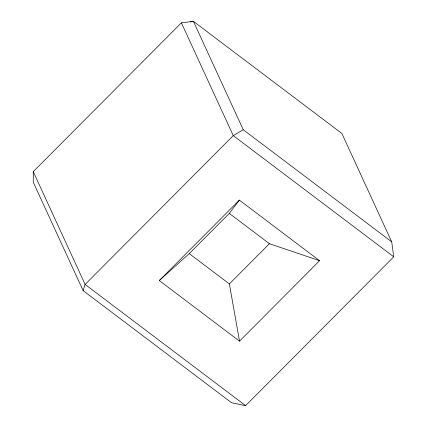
<?xml version="1.0" encoding="UTF-8"?>
<svg xmlns="http://www.w3.org/2000/svg" width="427" height="427" viewBox="0 0 427 427"><rect width="100%" height="100%" fill="white"/><g stroke="black" fill="none" stroke-linecap="round" stroke-linejoin="round"><path stroke-width="0.64" d="M83.116 290.627L85.122 284.441L233.254 135.61L243.257 129.728L391.714 241.847L393.747 256.819L245.61 405.65L231.567 402.746L83.116 290.627L33.269 182.249L33.253 171.67L181.39 22.839L193.41 21.35L341.867 133.47L391.714 241.847M159.276 280.55L189.252 253.622L229.288 213.399L239.35 200.103L319.593 260.705L239.52 341.157L159.276 280.55L239.35 200.103M239.52 341.157L229.374 283.923L269.41 243.7L319.593 260.705M190.325 21.98L193.41 21.35L243.257 129.728M393.747 256.819L233.254 135.61L181.39 22.839M229.288 213.399L269.41 243.7M189.252 253.622L229.374 283.923M245.61 405.65L85.122 284.441L33.253 171.67"/></g></svg>
